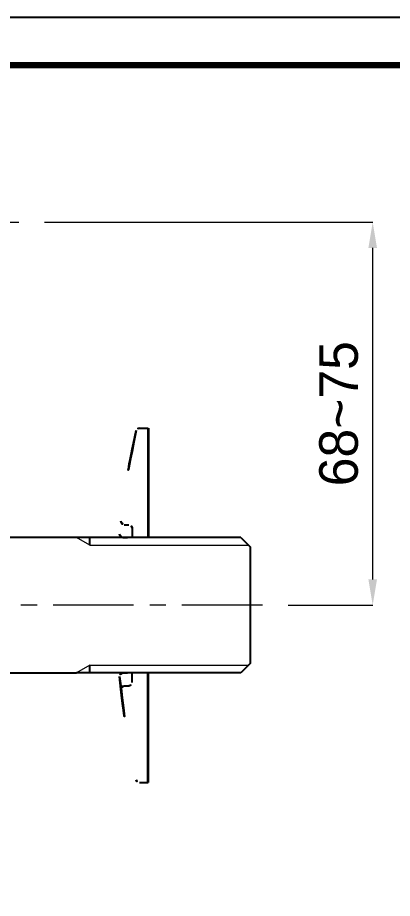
# Model space of a CAD drawing. Extents: x 16296677672 to 16296678106, y -37409616503 to -37409616185.
# Drawn here: x 16296677962 to 16296678020.2, y -37409616321.5 to -37409616184.7 of the extents above; entities that cross this region are included whole.
import ezdxf

# ---------------------------------------------------------------- set-up
doc = ezdxf.new("R2010")
doc.units = 0
doc.header["$LTSCALE"] = 10
doc.header["$MEASUREMENT"] = 0
doc.header["$PDMODE"] = 3
doc.header["$PDSIZE"] = -10
doc.linetypes.add('CENTER', pattern=[2, 1.25, -0.25, 0.25, -0.25])
doc.layers.get('0').update_dxf_attribs({"linetype": 'CONTINUOUS'})
doc.layers.get('DEFPOINTS').update_dxf_attribs({"linetype": 'CONTINUOUS'})
doc.layers.add('DIM & TEXT', color=4, linetype='CONTINUOUS', lineweight=9)
doc.layers.add('HIDDEN THIN', color=40, linetype='CONTINUOUS', lineweight=9)
doc.layers.add('DWG', color=7, linetype='CONTINUOUS')
doc.styles.add('Daelim Dimension', font='')
doc.styles.get('Daelim Dimension').set_extended_font_data('나눔고딕')
doc.dimstyles.new('DEFAULT', dxfattribs={"dimscale": 2, "dimtxt": 2, "dimasz": 2, "dimexe": 0, "dimexo": 2, "dimgap": 1, "dimtad": 1, "dimdec": 1, "dimzin": 9, "dimdsep": 46, "dimtxsty": 'Daelim Dimension', "dimcen": 0.5, "dimclrd": 252, "dimclre": 252, "dimclrt": 3, "dimadec": 1, "dimazin": 0, "dimtfac": 1, "dimtdec": 1, "dimtix": 1, "dimtmove": 0, "dimatfit": 3, "dimfxl": 1, "dimtolj": 1, "dimtzin": 1, "dimlwd": 9, "dimlwe": 9, "dimarcsym": 0})

# ---------------------------------------------------------------- blocks, each defined once
blk = doc.blocks.new('*D94')
at = {"color": 5, "lineweight": 9, "ltscale": 0.5, "transparency": 16777216}
for p, q in [((16296677966.18406, -37409616216.49069), (16296678017.14262, -37409616216.49069)), ((16296678017.14262, -37409616271.96544), (16296678017.14262, -37409616220.49069)), ((16296678004.00967, -37409616275.96544), (16296678017.14262, -37409616275.96544))]:
    blk.add_line(p, q, dxfattribs=at)
at = {"color": 5, "ltscale": 0.5, "transparency": 16777216}
for points in [[(16296678016.47595, -37409616220.49069), (16296678017.80928, -37409616220.49069), (16296678017.14262, -37409616216.49069)], [(16296678016.47595, -37409616271.96544), (16296678017.80928, -37409616271.96544), (16296678017.14262, -37409616275.96544)]]:
    blk.add_solid(points, dxfattribs=at)
at = {"layer": 'DEFPOINTS', "color": 0, "ltscale": 0.5, "transparency": 16777216}
for p in [(16296677962.18406, -37409616216.49069), (16296678017.14262, -37409616216.49069), (16296678000.00967, -37409616275.96544)]:
    blk.add_point(p, dxfattribs=at)
at = {"color": 7, "ltscale": 0.5, "transparency": 16777216, "insert": (16296678011.87651, -37409616246.22806), "char_height": 6, "attachment_point": 5, "rotation": 90, "style": 'Daelim Dimension'}
blk.add_mtext('\\A1;68~75', dxfattribs=at)

msp = doc.modelspace()

# ---------------------------------------------------------------- linework, layer by layer
at = {"color": 0, "lineweight": 35}
for p, q in [((16296677982.26054, -37409616248.465424), (16296677982.26054, -37409616265.465424)), ((16296677982.26054, -37409616303.465424), (16296677982.26054, -37409616286.465424))]:
    msp.add_line(p, q, dxfattribs=at)
at = {"ltscale": 0.5}
msp.add_lwpolyline([(16296677671.520941, -37409616502.722603), (16296678105.520941, -37409616502.722603), (16296678105.520941, -37409616184.722603), (16296677671.520941, -37409616184.722603)], close=True, dxfattribs=at)
at = {"color": 5, "linetype": 'ByBlock', "lineweight": 200, "const_width": 1}
msp.add_lwpolyline([(16296677678.499741, -37409616489.106117), (16296678098.499741, -37409616489.106117), (16296678098.499741, -37409616192.106117), (16296677678.499741, -37409616192.106117)], close=True, dxfattribs=at)
at = {"layer": 'DIM & TEXT', "color": 1, "linetype": 'CENTER'}
for p, q in [((16296677892.028811, -37409616216.490677), (16296677962.18405, -37409616216.490677)), ((16296678000.009661, -37409616275.965424), (16296677903.68092, -37409616275.965424))]:
    msp.add_line(p, q, dxfattribs=at)
at = {"layer": 'DWG', "color": 0}
for p, q in [((16296677980.896629, -37409616248.465424), (16296677982.26054, -37409616248.465424)), ((16296677978.527149, -37409616263.465424), (16296677979.27013, -37409616263.465424)), ((16296677978.527149, -37409616263.465424), (16296677979.27013, -37409616263.465424)), ((16296677979.77013, -37409616263.965424), (16296677979.77013, -37409616265.465424)), ((16296677979.77013, -37409616263.965424), (16296677979.77013, -37409616265.465424)), ((16296677971.1297, -37409616265.465424), (16296677947.01528, -37409616265.465424)), ((16296677996.681299, -37409616265.465424), (16296677971.1297, -37409616265.465431)), ((16296677973.181299, -37409616266.649933), (16296677973.181299, -37409616265.465424)), ((16296677978.31756, -37409616265.465424), (16296677979.060539, -37409616265.465424)), ((16296677996.681299, -37409616265.465424), (16296677998.181299, -37409616266.965424)), ((16296677998.181299, -37409616284.965424), (16296677998.181299, -37409616266.965424)), ((16296677998.181299, -37409616284.965424), (16296677998.181299, -37409616266.965424)), ((16296677973.181299, -37409616286.465424), (16296677973.181299, -37409616285.280922)), ((16296677998.181299, -37409616284.965424), (16296677996.681299, -37409616286.465424)), ((16296677947.015329, -37409616286.465424), (16296677971.1297, -37409616286.465424)), ((16296677996.681299, -37409616286.465424), (16296677971.1297, -37409616286.465424)), ((16296677978.31756, -37409616286.465424), (16296677979.060539, -37409616286.465424)), ((16296677979.77013, -37409616287.965424), (16296677979.77013, -37409616286.465424)), ((16296677979.77013, -37409616287.965424), (16296677979.77013, -37409616286.465424)), ((16296677978.527149, -37409616288.465424), (16296677979.27013, -37409616288.465424)), ((16296677978.527149, -37409616288.465424), (16296677979.27013, -37409616288.465424)), ((16296677980.896629, -37409616303.465424), (16296677982.26054, -37409616303.465424))]:
    msp.add_line(p, q, dxfattribs=at)
for centre, radius, start, end in [((16296678106.62323, -37409616277.441017), 129.410714, 167.23150767, 174.44351016), ((16296677980.896629, -37409616248.965424), 0.5, 90, 165.45973063), ((16296677978.527149, -37409616262.965424), 0.5, 173.66441834, 270), ((16296677978.527149, -37409616262.965424), 0.5, 173.66441834, 270), ((16296677979.27013, -37409616263.965424), 0.5, 0, 90), ((16296677979.27013, -37409616263.965424), 0.5, 0, 90), ((16296677978.31756, -37409616264.965424), 0.5, 173.66441834, 270), ((16296677978.31756, -37409616286.965424), 0.5, 90, 186.33558199), ((16296678106.62323, -37409616274.489822), 129.410714, 185.55678495, 192.76827348), ((16296677978.527149, -37409616288.965424), 0.5, 90, 186.33558166), ((16296677978.527149, -37409616288.965424), 0.5, 90, 186.33558166), ((16296677979.27013, -37409616287.965424), 0.5, 270, 0), ((16296677979.27013, -37409616287.965424), 0.5, 270, 0), ((16296677980.896629, -37409616302.965424), 0.5, 194.53985164, 270)]:
    msp.add_arc(centre, radius, start, end, dxfattribs=at)
at = {"layer": 'HIDDEN THIN', "color": 0}
for p, q in [((16296677973.181299, -37409616266.649933), (16296677971.12969, -37409616265.465424)), ((16296677973.181299, -37409616266.649933), (16296677997.865801, -37409616266.649933)), ((16296677973.181299, -37409616285.280922), (16296677971.12969, -37409616286.465424)), ((16296677973.181299, -37409616285.280922), (16296677997.865801, -37409616285.280922))]:
    msp.add_line(p, q, dxfattribs=at)

# ---------------------------------------------------------------- dimensions: what is measured, and where the dimension line sits
at = {"ltscale": 0.5}
dim = msp.add_linear_dim(base=(16296678017.14262, -37409616216.490692), p1=(16296678000.009661, -37409616275.965424), p2=(16296677962.18405, -37409616216.490677), angle=90, text='68~75', dimstyle='DEFAULT', override={"dimtxt": 3, "dimclrd": 5, "dimclre": 5, "dimclrt": 7}, dxfattribs=at)
dim.commit()
dim.dimension.update_dxf_attribs({"geometry": '*D94', "text_midpoint": (16296678011.876511, -37409616246.228058)})

doc.saveas('drawing.dxf')
